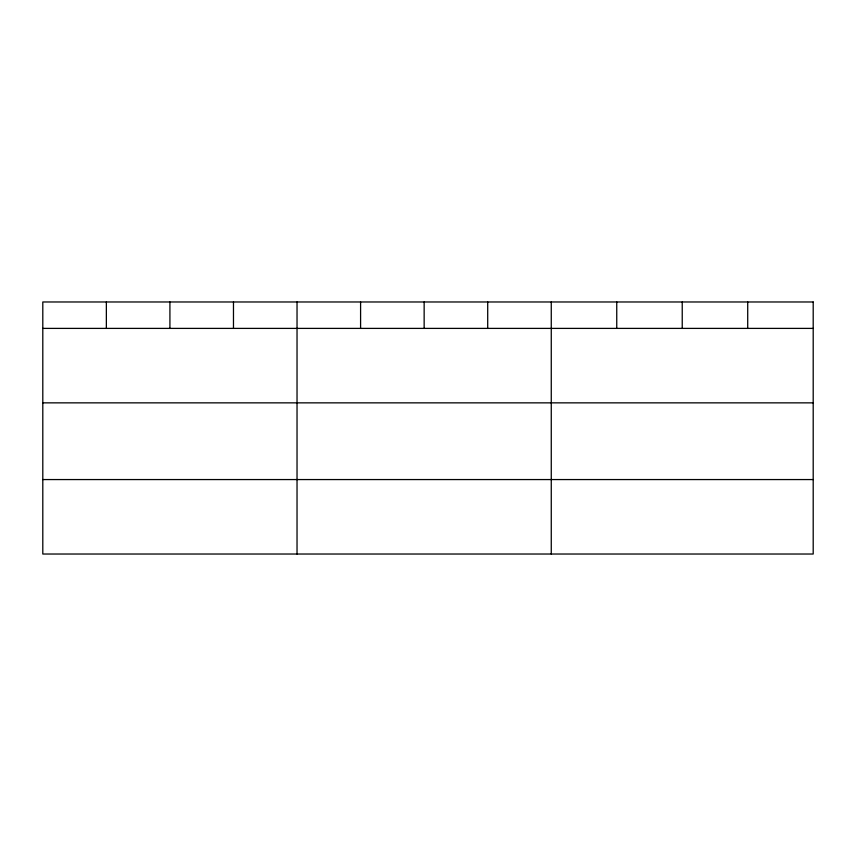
<?xml version="1.0" encoding="UTF-8"?>
<svg xmlns="http://www.w3.org/2000/svg" width="856" height="856" viewBox="0 0 856 856"><rect width="100%" height="100%" fill="white"/><g stroke="black" fill="none" stroke-linecap="round" stroke-linejoin="round"><path stroke-width="1.28" d="M42.8 328.394L813.2 328.394M42.8 402.855L813.2 402.855M42.8 479.563L813.2 479.563M747.716 301.975L747.716 328.394M682.232 301.975L682.232 328.394M616.748 301.975L616.748 328.394M551.264 301.975L551.264 554.025M487.706 301.975L487.706 328.394M424.148 301.975L424.148 328.394M360.59 301.975L360.59 328.394M297.032 301.975L297.032 554.025M233.474 301.975L233.474 328.394M169.916 301.975L169.916 328.394M106.358 301.975L106.358 328.394M813.2 301.975L42.8 301.975L42.8 554.025L813.2 554.025L813.2 301.975"/></g></svg>
